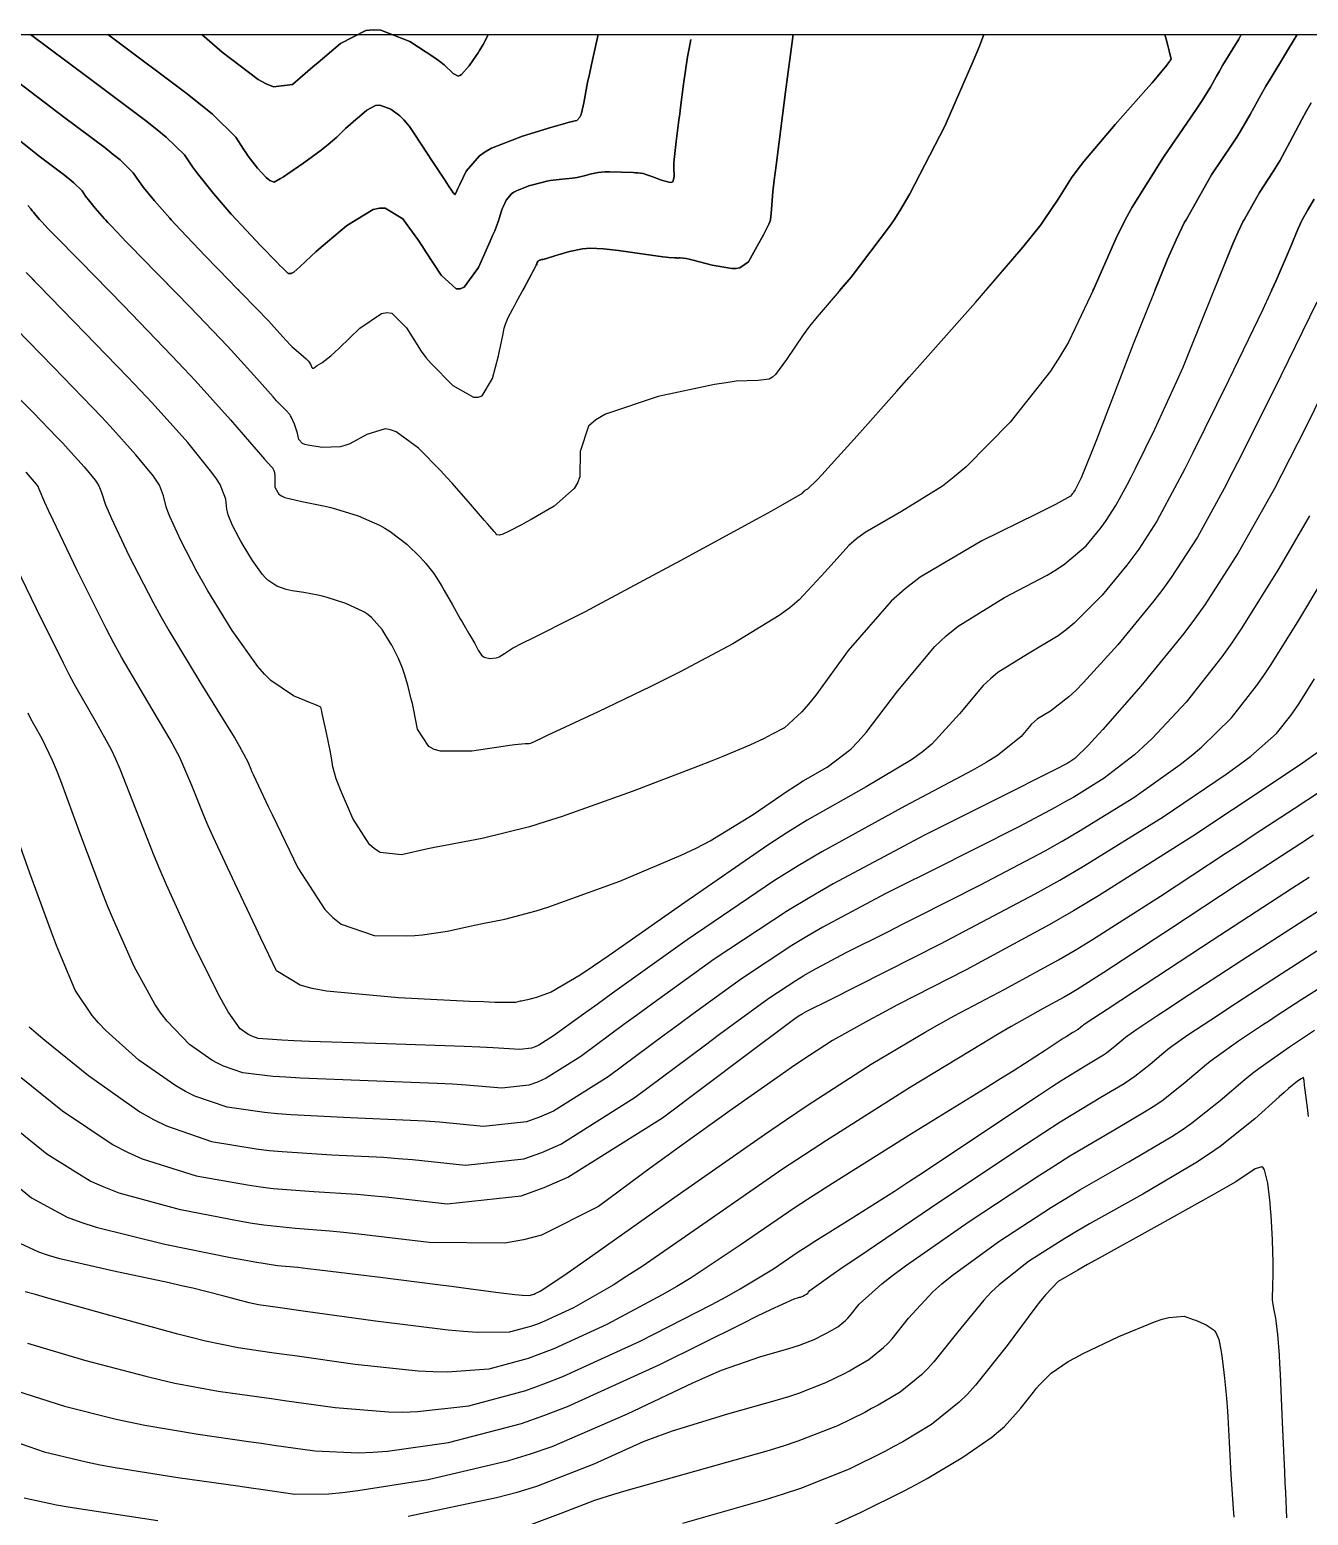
# Model space of a CAD drawing. Header units: metres. Extents: x 837117 to 838477, y 1189012 to 1191015.
# Drawn here: x 838162.3 to 838258, y 1190903 to 1191014.2 of the extents above; entities that cross this region are included whole.
import ezdxf

# ---------------------------------------------------------------- set-up
doc = ezdxf.new("R2010")
doc.units = ezdxf.units.M
doc.header["$LTSCALE"] = 0.3
doc.layers.add('COORD', color=7, linetype='Continuous', lineweight=20)
for name, color, linetype in [('COTAS 10', 1, 'Continuous'), ('COTAS INT', 252, 'Continuous'), ('MARCO IMP', 130, 'Continuous')]:
    doc.layers.add(name, color=color, linetype=linetype)

msp = doc.modelspace()

# ---------------------------------------------------------------- linework, layer by layer
at = {"layer": 'COORD'}
msp.add_lwpolyline([(837476.514, 1189013.872), (838476.514, 1189013.872), (838476.514, 1191013.872), (837476.514, 1191013.872)], close=True, dxfattribs=at)
at = {"layer": 'COTAS 10', "elevation": 1680}
msp.add_lwpolyline([(838175.178, 1191013.872), (838176.687, 1191012.561), (838179.399, 1191010.498), (838180.002, 1191010.179), (838180.542, 1191009.969), (838181.958, 1191010.123), (838183.115, 1191011.123), (838183.492, 1191011.448), (838183.894, 1191011.793), (838185.547, 1191013.21), (838187.447, 1191014.177), (838188.003, 1191014.239), (838188.573, 1191014.211), (838190.742, 1191013.365), (838192.614, 1191012.126), (838192.997, 1191011.85), (838193.321, 1191011.603), (838194.001, 1191010.955), (838194.363, 1191010.764), (838194.486, 1191010.806), (838194.62, 1191010.889), (838195.187, 1191011.531), (838195.735, 1191012.328), (838195.856, 1191012.509), (838195.964, 1191012.673), (838196.245, 1191013.122), (838196.616, 1191013.857), (838196.623, 1191013.872), (838196.616, 1191013.857), (838196.245, 1191013.122), (838195.964, 1191012.673), (838195.856, 1191012.509), (838195.735, 1191012.328), (838195.187, 1191011.531), (838194.62, 1191010.889), (838194.486, 1191010.806), (838194.363, 1191010.764), (838194.001, 1191010.955), (838193.321, 1191011.603), (838192.997, 1191011.85), (838192.614, 1191012.126), (838190.742, 1191013.365), (838188.573, 1191014.211), (838188.003, 1191014.239), (838187.447, 1191014.177), (838185.547, 1191013.21), (838183.894, 1191011.793), (838183.492, 1191011.448), (838183.115, 1191011.123), (838181.958, 1191010.123), (838180.542, 1191009.969), (838180.002, 1191010.179), (838179.399, 1191010.498), (838176.687, 1191012.561)], close=True, dxfattribs=at)
at = {"layer": 'COTAS 10'}
for points, elevation in [([(838162.143, 1191001.061), (838162.376, 1191000.832), (838162.478, 1191000.681), (838162.516, 1191000.629), (838162.559, 1191000.573), (838162.751, 1191000.337), (838163.023, 1191000.027), (838163.048, 1191000), (838163.116, 1190999.925), (838163.218, 1190999.815), (838163.651, 1190999.362), (838164.812, 1190998.172), (838165.373, 1190997.599), (838166.038, 1190996.919), (838169.302, 1190993.585), (838172.928, 1190989.821), (838173.821, 1190988.871), (838174.666, 1190987.961), (838177.316, 1190985.007), (838179.208, 1190982.83), (838179.575, 1190982.41), (838179.875, 1190982.069), (838180.391, 1190981.497), (838180.46, 1190981.422), (838180.478, 1190981.394), (838180.496, 1190981.364), (838180.555, 1190981.229), (838180.603, 1190981.082), (838180.613, 1190981.043), (838180.621, 1190981.005), (838180.642, 1190980.877), (838180.649, 1190980.663), (838180.649, 1190980.465), (838180.642, 1190979.965), (838180.945, 1190979.44), (838181.14, 1190979.32), (838181.382, 1190979.209), (838182.66, 1190978.899), (838184.275, 1190978.586), (838184.73, 1190978.474), (838185.19, 1190978.351), (838186.878, 1190977.816), (838188.478, 1190977.123), (838188.881, 1190976.901), (838189.267, 1190976.665), (838190.518, 1190975.705), (838191.52, 1190974.733), (838191.75, 1190974.49), (838191.958, 1190974.259), (838192.537, 1190973.517), (838193.021, 1190972.75), (838193.169, 1190972.503), (838193.324, 1190972.24), (838193.936, 1190971.164), (838194.523, 1190970.12), (838194.662, 1190969.878), (838194.791, 1190969.657), (838195.172, 1190969.024), (838195.467, 1190968.528), (838195.543, 1190968.392), (838195.615, 1190968.256), (838195.855, 1190967.771), (838196.126, 1190967.381), (838196.218, 1190967.306), (838196.318, 1190967.244), (838196.743, 1190967.138), (838197.201, 1190967.187), (838197.321, 1190967.224), (838197.44, 1190967.27), (838197.844, 1190967.519), (838198.447, 1190967.906), (838198.691, 1190968.04), (838198.967, 1190968.185), (838200.242, 1190968.805), (838202.809, 1190970.102), (838203.901, 1190970.674), (838205.158, 1190971.339), (838211.072, 1190974.511), (838216.716, 1190977.577), (838217.802, 1190978.175), (838218.682, 1190978.665), (838220.137, 1190979.528), (838220.267, 1190979.674), (838220.311, 1190979.711), (838220.359, 1190979.746), (838220.559, 1190979.863), (838221.258, 1190980.533), (838221.62, 1190980.918), (838222.055, 1190981.389), (838224.232, 1190983.81), (838227.205, 1190987.158), (838228.141, 1190988.214), (838229.127, 1190989.327), (838233.095, 1190993.81), (838236.654, 1190997.947), (838237.381, 1190998.842), (838237.996, 1190999.627), (838238.245, 1191000), (838239.286, 1191001.557), (838240.283, 1191003.154), (838240.714, 1191003.731), (838241.212, 1191004.365), (838243.57, 1191007.138), (838245.863, 1191009.736), (838246.32, 1191010.26), (838246.7, 1191010.698), (838247.429, 1191011.578), (838247.611, 1191011.841), (838247.646, 1191011.891), (838247.674, 1191011.932), (838247.72, 1191011.999), (838247.724, 1191012.008), (838247.726, 1191012.011), (838247.729, 1191012.015), (838247.741, 1191012.035), (838247.593, 1191012.662), (838247.495, 1191013.049), (838247.372, 1191013.529), (838247.283, 1191013.872), (838247.372, 1191013.529), (838247.495, 1191013.049), (838247.593, 1191012.662), (838247.741, 1191012.035), (838247.729, 1191012.015), (838247.726, 1191012.011), (838247.724, 1191012.008), (838247.72, 1191011.999), (838247.674, 1191011.932), (838247.646, 1191011.891), (838247.611, 1191011.841), (838247.429, 1191011.578), (838246.7, 1191010.698), (838246.32, 1191010.26), (838245.863, 1191009.736), (838243.57, 1191007.138), (838241.212, 1191004.365), (838240.714, 1191003.731), (838240.283, 1191003.154), (838239.286, 1191001.557), (838238.245, 1191000), (838237.996, 1190999.627), (838237.381, 1190998.842), (838236.654, 1190997.947), (838233.856, 1190994.695)], 1690), ([(838168.215, 1190994.695), (838166.038, 1190996.919), (838165.373, 1190997.599), (838164.812, 1190998.172), (838163.651, 1190999.362), (838163.218, 1190999.815), (838163.116, 1190999.925), (838163.048, 1191000), (838163.023, 1191000.027), (838162.751, 1191000.337), (838162.559, 1191000.573), (838162.516, 1191000.629), (838162.478, 1191000.681), (838162.376, 1191000.832), (838162.143, 1191001.061)], 1690), ([(838258.654, 1190993.833), (838255.959, 1190988.308), (838253.077, 1190982.499), (838252.378, 1190981.137), (838251.723, 1190979.882), (838249.719, 1190976.24), (838247.758, 1190973.208), (838247.13, 1190972.339), (838246.466, 1190971.455), (838243.76, 1190968.156), (838241.194, 1190965.338), (838240.617, 1190964.758), (838240.098, 1190964.265), (838238.706, 1190963.21), (838237.754, 1190962.62), (838237.511, 1190962.42), (838237.278, 1190962.204), (838236.515, 1190961.294), (838234.752, 1190959.877), (838233.889, 1190959.342), (838232.864, 1190958.746), (838227.808, 1190956.076), (838221.589, 1190952.673), (838219.829, 1190951.614), (838218.054, 1190950.504), (838211.509, 1190946.076), (838205.929, 1190942.076), (838204.763, 1190941.236), (838203.761, 1190940.512), (838201.509, 1190938.868), (838200.404, 1190938.174), (838200.125, 1190938.05), (838199.859, 1190937.955), (838198.993, 1190937.861), (838196.98, 1190937.983), (838195.99, 1190938.026), (838194.812, 1190938.072), (838188.993, 1190938.27), (838183.237, 1190938.468), (838182.098, 1190938.514), (838181.157, 1190938.556), (838179.4, 1190938.677), (838178.907, 1190938.847), (838178.762, 1190938.919), (838178.614, 1190939.003), (838178.048, 1190939.4), (838177.147, 1190940.676), (838176.787, 1190941.314), (838176.379, 1190942.076), (838174.506, 1190945.858), (838172.522, 1190950.182), (838172.043, 1190951.287), (838171.596, 1190952.351), (838170.237, 1190955.858), (838169.064, 1190958.851), (838168.734, 1190959.591), (838168.402, 1190960.293), (838167.184, 1190962.507), (838165.762, 1190964.981), (838165.302, 1190965.846), (838164.813, 1190966.79), (838162.805, 1190970.852), (838160.901, 1190974.782)], 1700), ([(838259.034, 1190960.336), (838257.413, 1190959.178), (838256.472, 1190958.542), (838255.318, 1190957.768), (838249.371, 1190953.83), (838242.305, 1190949.357), (838240.444, 1190948.245), (838238.626, 1190947.188), (838232.406, 1190943.83), (838227.255, 1190941.191), (838226.11, 1190940.588), (838225.086, 1190940.04), (838222.406, 1190938.521), (838220.105, 1190937.031), (838219.321, 1190936.501), (838218.473, 1190935.92), (838214.877, 1190933.398), (838210.903, 1190930.542), (838209.816, 1190929.75), (838208.735, 1190928.958), (838204.877, 1190926.094), (838200.608, 1190923.938), (838199.267, 1190923.592), (838197.857, 1190923.355), (838192.19, 1190923.407), (838186.936, 1190924.031), (838185.786, 1190924.155), (838184.768, 1190924.257), (838182.19, 1190924.45), (838179.826, 1190924.696), (838178.942, 1190924.831), (838177.958, 1190924.996), (838173.576, 1190925.836), (838168.982, 1190927.102), (838167.864, 1190927.536), (838166.813, 1190928.006), (838163.576, 1190930.005), (838161.039, 1190932.065)], 1710), ([(838161.306, 1190912.29), (838164.887, 1190911.154), (838168.749, 1190910.172), (838169.83, 1190909.936), (838170.917, 1190909.715), (838174.887, 1190909.042), (838178.666, 1190908.503), (838179.633, 1190908.365), (838180.565, 1190908.233), (838183.643, 1190907.798), (838186.913, 1190907.648), (838187.965, 1190907.695), (838189.081, 1190907.781), (838193.643, 1190908.41), (838199.108, 1190909.847), (838200.793, 1190910.443), (838202.552, 1190911.123), (838209.527, 1190914.294), (838215.6, 1190917.312), (838216.791, 1190917.896), (838217.769, 1190918.371), (838219.527, 1190919.181), (838219.85, 1190919.272), (838219.923, 1190919.295), (838219.989, 1190919.316), (838220.165, 1190919.385), (838220.286, 1190919.445), (838220.317, 1190919.461), (838220.347, 1190919.478), (838220.445, 1190919.536), (838220.539, 1190919.612), (838220.566, 1190919.639), (838220.595, 1190919.67), (838220.701, 1190919.804), (838222.259, 1190920.918), (838223.202, 1190921.567), (838224.367, 1190922.362), (838230.421, 1190926.462), (838236.834, 1190930.741), (838238.225, 1190931.649), (838239.449, 1190932.437), (838242.479, 1190934.284), (838244.228, 1190935.312), (838244.645, 1190935.584), (838245.032, 1190935.851), (838246.184, 1190936.767), (838247.2, 1190937.636), (838247.5, 1190937.873), (838247.81, 1190938.109), (838248.996, 1190938.945), (838250.717, 1190940.083), (838251.363, 1190940.508), (838252.082, 1190940.981), (838255.291, 1190943.087), (838258.671, 1190945.242)], 1720), ([(838221.362, 1190901.765), (838224.501, 1190903.188), (838227.818, 1190904.835), (838228.663, 1190905.284), (838229.476, 1190905.73), (838232.148, 1190907.315), (838234.316, 1190908.831), (838234.812, 1190909.233), (838235.262, 1190909.628), (838236.508, 1190910.991), (838237.433, 1190912.193), (838237.681, 1190912.486), (838237.924, 1190912.761), (838238.773, 1190913.612), (838240.052, 1190914.483), (838240.567, 1190914.771), (838241.152, 1190915.08), (838243.844, 1190916.367), (838246.507, 1190917.464), (838247.074, 1190917.653), (838247.566, 1190917.793), (838248.728, 1190917.886), (838249.393, 1190917.645), (838249.572, 1190917.575), (838249.749, 1190917.503), (838250.37, 1190917.233), (838250.885, 1190916.896), (838250.996, 1190916.782), (838251.093, 1190916.66), (838251.326, 1190916.145), (838251.476, 1190915.35), (838251.521, 1190915.052), (838251.566, 1190914.719), (838251.741, 1190913.232), (838251.893, 1190911.752), (838251.924, 1190911.422), (838251.95, 1190911.128), (838252.004, 1190910.357), (838252.052, 1190909.364), (838252.075, 1190908.93), (838252.101, 1190908.426), (838252.23, 1190906.032), (838252.392, 1190903.457), (838252.439, 1190902.839)], 1730)]:
    msp.add_lwpolyline(points, dxfattribs=dict(at, elevation=elevation))
at = {"layer": 'COTAS INT'}
for points, elevation in [([(838246.526, 1190994.695), (838247.487, 1190997.064), (838248.138, 1190998.51), (838248.761, 1190999.816), (838248.865, 1191000), (838250.773, 1191003.367), (838252.326, 1191005.664), (838252.66, 1191006.18), (838252.952, 1191006.644), (838253.658, 1191007.885), (838254.483, 1191009.388), (838254.851, 1191010.017), (838255.278, 1191010.738), (838257.178, 1191013.872), (838255.278, 1191010.738), (838254.851, 1191010.017), (838254.483, 1191009.388), (838253.658, 1191007.885), (838252.952, 1191006.644), (838252.66, 1191006.18), (838252.326, 1191005.664), (838250.773, 1191003.367), (838248.865, 1191000), (838248.761, 1190999.816), (838248.138, 1190998.51), (838247.487, 1190997.064), (838244.895, 1190990.674), (838242.611, 1190984.697), (838242.153, 1190983.511), (838241.77, 1190982.528), (838241.02, 1190980.674), (838240.794, 1190980.216), (838240.742, 1190980.114), (838240.695, 1190980.022), (838240.565, 1190979.782), (838240.451, 1190979.606), (838240.414, 1190979.555), (838240.376, 1190979.504), (838240.218, 1190979.312), (838239.094, 1190978.679), (838238.446, 1190978.35), (838237.651, 1190977.954), (838233.565, 1190975.966), (838228.965, 1190973.229), (838227.847, 1190972.36), (838226.797, 1190971.443), (838223.565, 1190967.732), (838221.136, 1190964.397), (838220.592, 1190963.717), (838220.103, 1190963.143), (838218.802, 1190961.947), (838217.833, 1190961.44), (838217.554, 1190961.3), (838217.271, 1190961.159), (838216.208, 1190960.65), (838214.193, 1190959.809), (838213.309, 1190959.459), (838212.284, 1190959.058), (838207.406, 1190957.186), (838202.153, 1190955.305), (838200.891, 1190954.899), (838199.714, 1190954.542), (838196.159, 1190953.665), (838193.403, 1190953.142), (838192.729, 1190953.008), (838192.094, 1190952.878), (838190.122, 1190952.449), (838188.517, 1190952.624), (838188.112, 1190952.875), (838187.725, 1190953.214), (838186.473, 1190955.17), (838185.551, 1190957.3), (838185.371, 1190957.748), (838185.225, 1190958.136), (838184.972, 1190959.024), (838184.878, 1190959.712), (838184.832, 1190959.973), (838184.777, 1190960.264), (838184.507, 1190961.573), (838184.243, 1190962.786), (838184.192, 1190963.018), (838184.151, 1190963.205), (838184.084, 1190963.505), (838183.767, 1190963.636), (838183.568, 1190963.717), (838183.322, 1190963.818), (838182.032, 1190964.341), (838180.352, 1190965.487), (838179.859, 1190965.98), (838179.355, 1190966.549), (838177.433, 1190969.236), (838175.629, 1190972.207), (838175.197, 1190972.954), (838174.796, 1190973.669), (838173.593, 1190975.981), (838172.784, 1190977.772), (838172.63, 1190978.159), (838172.506, 1190978.498), (838172.314, 1190979.331), (838172, 1190980.121), (838171.799, 1190980.433), (838171.55, 1190980.787), (838170.239, 1190982.403), (838168.301, 1190984.555), (838167.657, 1190985.246), (838166.965, 1190985.979), (838164.078, 1190988.97), (838161.246, 1190991.856)], 1694), ([(838161.459, 1191010.283), (838164.825, 1191007.717), (838167.924, 1191005.393), (838168.541, 1191004.904), (838169.055, 1191004.482), (838170.042, 1191003.518), (838170.471, 1191002.876), (838170.633, 1191002.658), (838170.814, 1191002.422), (838171.623, 1191001.423), (838172.773, 1191000.113), (838172.877, 1191000), (838173.169, 1190999.682), (838173.598, 1190999.22), (838175.428, 1190997.304), (838177.264, 1190995.413), (838177.698, 1190994.967), (838178.099, 1190994.555), (838179.278, 1190993.347), (838180.167, 1190992.424), (838180.386, 1190992.191), (838180.594, 1190991.968), (838181.243, 1190991.243), (838181.799, 1190990.64), (838181.946, 1190990.493), (838182.091, 1190990.354), (838182.591, 1190989.928), (838182.997, 1190989.582), (838183.083, 1190989.494), (838183.157, 1190989.409), (838183.326, 1190989.133), (838183.415, 1190988.942), (838183.439, 1190988.912), (838183.462, 1190988.891), (838183.543, 1190988.897), (838183.685, 1190988.998), (838183.747, 1190989.037), (838183.819, 1190989.081), (838184.162, 1190989.282), (838184.845, 1190989.824), (838185.132, 1190990.083), (838185.46, 1190990.389), (838186.998, 1190991.89), (838188.637, 1190992.995), (838189.029, 1190993.052), (838189.395, 1190993.001), (838190.494, 1190991.919), (838191.589, 1190990.17), (838191.953, 1190989.699), (838192.343, 1190989.233), (838193.969, 1190987.6), (838195.517, 1190986.707), (838195.858, 1190986.708), (838196.161, 1190986.816), (838196.939, 1190988.106), (838197.379, 1190989.816), (838197.47, 1190990.189), (838197.546, 1190990.518), (838197.707, 1190991.347), (838197.814, 1190991.883), (838197.856, 1190992.028), (838197.903, 1190992.172), (838198.118, 1190992.681), (838198.451, 1190993.328), (838198.573, 1190993.558), (838198.708, 1190993.811), (838199.302, 1190994.912), (838199.855, 1190995.929), (838199.963, 1190996.13), (838200.052, 1190996.295), (838200.214, 1190996.601), (838200.247, 1190996.68), (838200.263, 1190996.724), (838200.289, 1190996.807), (838200.321, 1190996.88), (838200.333, 1190996.897), (838200.347, 1190996.911), (838200.405, 1190996.952), (838200.469, 1190996.978), (838200.486, 1190996.984), (838200.502, 1190996.99), (838200.556, 1190997.007), (838200.611, 1190997.019), (838200.627, 1190997.022), (838200.643, 1190997.026), (838200.707, 1190997.035), (838200.811, 1190997.059), (838200.853, 1190997.071), (838200.901, 1190997.086), (838201.123, 1190997.156), (838201.524, 1190997.279), (838201.684, 1190997.326), (838201.866, 1190997.38), (838202.702, 1190997.62), (838203.688, 1190997.822), (838203.965, 1190997.851), (838204.243, 1190997.868), (838205.261, 1190997.833), (838206.378, 1190997.701), (838206.718, 1190997.657), (838207.072, 1190997.61), (838208.462, 1190997.413), (838209.682, 1190997.239), (838209.929, 1190997.206), (838210.136, 1190997.18), (838210.554, 1190997.142), (838210.689, 1190997.146), (838210.718, 1190997.145), (838210.743, 1190997.145), (838210.801, 1190997.14), (838210.851, 1190997.139), (838210.871, 1190997.141), (838210.894, 1190997.145), (838210.998, 1190997.165), (838211.437, 1190997.095), (838211.671, 1190997.041), (838211.954, 1190996.972), (838213.382, 1190996.597), (838214.86, 1190996.349), (838215.174, 1190996.36), (838215.448, 1190996.406), (838216.093, 1190996.856), (838216.497, 1190997.577), (838216.618, 1190997.792), (838216.743, 1190998.014), (838217.229, 1190998.872), (838217.63, 1190999.667), (838217.701, 1190999.849), (838217.751, 1191000), (838217.756, 1191000.014), (838217.81, 1191000.474), (838217.937, 1191002.084), (838218.037, 1191002.975), (838218.166, 1191004.058), (838218.868, 1191009.579), (838219.443, 1191013.872), (838218.868, 1191009.579), (838218.166, 1191004.058), (838218.037, 1191002.975), (838217.937, 1191002.084), (838217.81, 1191000.474), (838217.756, 1191000.014), (838217.751, 1191000), (838217.701, 1190999.849), (838217.63, 1190999.667), (838217.229, 1190998.872), (838216.743, 1190998.014), (838216.618, 1190997.792), (838216.497, 1190997.577), (838216.093, 1190996.856), (838215.448, 1190996.406), (838215.174, 1190996.36), (838214.86, 1190996.349), (838213.382, 1190996.597), (838211.954, 1190996.972), (838211.671, 1190997.041), (838211.437, 1190997.095), (838210.998, 1190997.165), (838210.894, 1190997.145), (838210.871, 1190997.141), (838210.851, 1190997.139), (838210.801, 1190997.14), (838210.743, 1190997.145), (838210.718, 1190997.145), (838210.689, 1190997.146), (838210.554, 1190997.142), (838210.136, 1190997.18), (838209.929, 1190997.206), (838209.682, 1190997.239), (838208.462, 1190997.413), (838207.072, 1190997.61), (838206.718, 1190997.657), (838206.378, 1190997.701), (838205.261, 1190997.833), (838204.243, 1190997.868), (838203.965, 1190997.851), (838203.688, 1190997.822), (838202.702, 1190997.62), (838201.866, 1190997.38), (838201.684, 1190997.326), (838201.524, 1190997.279), (838201.123, 1190997.156), (838200.901, 1190997.086), (838200.853, 1190997.071), (838200.811, 1190997.059), (838200.707, 1190997.035), (838200.643, 1190997.026), (838200.627, 1190997.022), (838200.611, 1190997.019), (838200.556, 1190997.007), (838200.502, 1190996.99), (838200.486, 1190996.984), (838200.469, 1190996.978), (838200.405, 1190996.952), (838200.347, 1190996.911), (838200.333, 1190996.897), (838200.321, 1190996.88), (838200.289, 1190996.807), (838200.263, 1190996.724), (838200.247, 1190996.68), (838200.214, 1190996.601), (838200.052, 1190996.295), (838199.963, 1190996.13), (838199.855, 1190995.929), (838199.302, 1190994.912), (838199.185, 1190994.695)], 1686), ([(838241.897, 1190994.695), (838241.964, 1190994.837), (838243.698, 1190998.807), (838244.247, 1190999.88), (838244.313, 1191000), (838244.827, 1191000.941), (838247.169, 1191004.682), (838249.253, 1191007.719), (838249.67, 1191008.338), (838250.017, 1191008.86), (838250.689, 1191009.942), (838251.147, 1191010.768), (838251.359, 1191011.128), (838251.607, 1191011.546), (838252.811, 1191013.528), (838252.985, 1191013.872), (838252.811, 1191013.528), (838251.607, 1191011.546), (838251.359, 1191011.128), (838251.147, 1191010.768), (838250.689, 1191009.942), (838250.017, 1191008.86), (838249.67, 1191008.338), (838249.253, 1191007.719), (838247.169, 1191004.682), (838244.827, 1191000.941), (838244.313, 1191000), (838244.247, 1190999.88), (838243.698, 1190998.807), (838241.964, 1190994.837), (838240.068, 1190990.843), (838239.416, 1190989.755), (838238.709, 1190988.675), (838235.699, 1190984.837), (838232.4, 1190981.507), (838231.512, 1190980.746), (838230.633, 1190980.056), (838227.55, 1190978.149), (838224.843, 1190976.574), (838224.201, 1190976.094), (838223.607, 1190975.594), (838221.851, 1190973.63), (838219.909, 1190971.531), (838219.197, 1190970.946), (838218.41, 1190970.36), (838214.937, 1190968.229), (838210.978, 1190966.149), (838209.884, 1190965.594), (838208.791, 1190965.049), (838204.852, 1190963.156), (838201.68, 1190961.676), (838201.072, 1190961.391), (838200.58, 1190961.16), (838199.778, 1190960.775), (838199.693, 1190960.751), (838199.653, 1190960.747), (838199.607, 1190960.745), (838199.382, 1190960.745), (838198.607, 1190960.667), (838198.215, 1190960.615), (838197.744, 1190960.549), (838195.401, 1190960.203), (838193.045, 1190960.19), (838192.566, 1190960.336), (838192.163, 1190960.545), (838191.334, 1190961.84), (838191.017, 1190963.39), (838190.936, 1190963.761), (838190.859, 1190964.106), (838190.605, 1190965.141), (838190.355, 1190965.977), (838190.279, 1190966.196), (838190.201, 1190966.411), (838189.897, 1190967.143), (838189.517, 1190967.9), (838189.39, 1190968.13), (838189.254, 1190968.369), (838188.688, 1190969.309), (838187.887, 1190970.215), (838187.604, 1190970.433), (838187.294, 1190970.637), (838185.952, 1190971.258), (838184.548, 1190971.706), (838184.199, 1190971.801), (838183.867, 1190971.883), (838182.814, 1190972.078), (838181.93, 1190972.22), (838181.706, 1190972.269), (838181.491, 1190972.323), (838180.788, 1190972.556), (838180.116, 1190973.01), (838179.921, 1190973.203), (838179.722, 1190973.426), (838178.968, 1190974.476), (838178.264, 1190975.635), (838178.095, 1190975.927), (838177.939, 1190976.206), (838177.469, 1190977.108), (838177.155, 1190977.909), (838177.095, 1190978.124), (838177.048, 1190978.336), (838176.978, 1190979.077), (838176.545, 1190980.166), (838176.269, 1190980.598), (838175.924, 1190981.085), (838174.117, 1190983.313), (838171.446, 1190986.28), (838170.557, 1190987.233), (838169.604, 1190988.243), (838165.622, 1190992.368), (838162.009, 1190996.056)], 1692), ([(838222.922, 1190994.695), (838223.791, 1190995.714), (838226.672, 1190999.488), (838227.001, 1191000), (838227.438, 1191000.68), (838228.191, 1191001.936), (838230.796, 1191007.005), (838232.938, 1191011.876), (838233.399, 1191013.008), (838233.735, 1191013.872), (838233.399, 1191013.008), (838232.938, 1191011.876), (838230.796, 1191007.005), (838228.191, 1191001.936), (838227.438, 1191000.68), (838227.001, 1191000), (838226.672, 1190999.488), (838223.791, 1190995.714), (838221.242, 1190992.726), (838220.685, 1190992.029), (838220.192, 1190991.389), (838218.949, 1190989.546), (838218.123, 1190988.405), (838217.893, 1190988.207), (838217.663, 1190988.059), (838216.829, 1190987.953), (838215.173, 1190987.91), (838214.424, 1190987.802), (838213.55, 1190987.654), (838209.348, 1190986.773), (838205.396, 1190985.441), (838204.68, 1190985.008), (838204.128, 1190984.547), (838203.502, 1190982.652), (838203.473, 1190980.758), (838203.298, 1190980.299), (838203.05, 1190979.867), (838201.551, 1190978.543), (838199.837, 1190977.563), (838199.453, 1190977.348), (838199.109, 1190977.158), (838198.195, 1190976.678), (838197.653, 1190976.442), (838197.543, 1190976.407), (838197.45, 1190976.385), (838197.262, 1190976.411), (838197.185, 1190976.517), (838197.163, 1190976.544), (838197.14, 1190976.571), (838197.053, 1190976.659), (838196.729, 1190977.025), (838196.556, 1190977.226), (838196.348, 1190977.47), (838195.295, 1190978.714), (838193.915, 1190980.284), (838193.5, 1190980.733), (838193.07, 1190981.189), (838191.4, 1190982.891), (838189.733, 1190984.111), (838189.306, 1190984.264), (838188.893, 1190984.337), (838187.529, 1190983.929), (838186.247, 1190983.211), (838185.886, 1190983.087), (838185.523, 1190982.995), (838184.191, 1190982.936), (838183.102, 1190983.121), (838182.891, 1190983.183), (838182.72, 1190983.251), (838182.432, 1190983.537), (838182.365, 1190983.907), (838182.334, 1190984.028), (838182.297, 1190984.158), (838182.119, 1190984.692), (838181.892, 1190985.205), (838181.825, 1190985.322), (838181.756, 1190985.427), (838181.491, 1190985.712), (838180.983, 1190986.212), (838180.761, 1190986.451), (838180.503, 1190986.735), (838179.28, 1190988.125), (838177.63, 1190989.964), (838177.104, 1190990.531), (838176.548, 1190991.123), (838174.29, 1190993.466), (838172.068, 1190995.737), (838171.536, 1190996.283), (838171.038, 1190996.792), (838169.539, 1190998.333), (838168.408, 1190999.518), (838168.142, 1190999.803), (838167.962, 1191000), (838168.142, 1190999.803), (838168.408, 1190999.518), (838169.539, 1190998.333), (838171.038, 1190996.792), (838171.536, 1190996.283), (838172.068, 1190995.737), (838173.087, 1190994.695)], 1688), ([(838177.963, 1190994.695), (838177.698, 1190994.967), (838177.264, 1190995.413), (838175.428, 1190997.304), (838173.598, 1190999.22), (838173.169, 1190999.682), (838172.877, 1191000), (838172.773, 1191000.113), (838171.623, 1191001.423), (838170.814, 1191002.422), (838170.633, 1191002.658), (838170.471, 1191002.876), (838170.042, 1191003.518), (838169.055, 1191004.482), (838168.541, 1191004.904), (838167.924, 1191005.393), (838164.825, 1191007.717), (838161.459, 1191010.283)], 1686), ([(838160.484, 1190987.655), (838162.533, 1190985.572), (838164.327, 1190983.714), (838164.756, 1190983.259), (838165.157, 1190982.829), (838166.36, 1190981.493), (838167.175, 1190980.489), (838167.33, 1190980.269), (838167.454, 1190980.075), (838167.65, 1190979.584), (838167.964, 1190978.661), (838168.164, 1190978.194), (838168.413, 1190977.635), (838169.718, 1190974.853), (838171.531, 1190971.327), (838172.1, 1190970.299), (838172.698, 1190969.249), (838175.099, 1190965.269), (838177.215, 1190961.86), (838177.633, 1190961.171), (838177.978, 1190960.591), (838178.617, 1190959.413), (838178.839, 1190958.855), (838178.921, 1190958.665), (838179.012, 1190958.461), (838179.413, 1190957.595), (838180.147, 1190956.069), (838180.446, 1190955.447), (838180.788, 1190954.74), (838182.373, 1190951.466), (838184.377, 1190948.355), (838184.985, 1190947.75), (838185.614, 1190947.256), (838188.075, 1190946.397), (838190.504, 1190946.365), (838191.112, 1190946.393), (838191.693, 1190946.436), (838193.561, 1190946.725), (838195.247, 1190947.1), (838195.713, 1190947.198), (838196.179, 1190947.294), (838197.858, 1190947.619), (838200.198, 1190948.243), (838201.08, 1190948.528), (838202.064, 1190948.861), (838206.462, 1190950.468), (838211.074, 1190952.402), (838212.192, 1190952.942), (838213.242, 1190953.484), (838216.462, 1190955.455), (838218.997, 1190957.204), (838219.616, 1190957.606), (838220.199, 1190957.971), (838222.003, 1190958.993), (838223.767, 1190960.351), (838224.324, 1190960.929), (838224.911, 1190961.593), (838227.281, 1190964.722), (838230.068, 1190968.043), (838230.918, 1190968.83), (838231.803, 1190969.56), (838235.278, 1190971.714), (838238.467, 1190973.391), (838239.169, 1190973.819), (838239.794, 1190974.232), (838241.399, 1190975.593), (838242.406, 1190976.821), (838242.653, 1190977.15), (838242.886, 1190977.473), (838243.616, 1190978.601), (838244.453, 1190980.144), (838244.755, 1190980.729), (838245.086, 1190981.384), (838246.534, 1190984.317), (838248.188, 1190987.907), (838248.649, 1190988.975), (838249.112, 1190990.076), (838250.795, 1190994.317), (838252.375, 1190998.211), (838252.772, 1190999.092), (838253.151, 1190999.888), (838253.215, 1191000), (838254.378, 1191002.052), (838255.399, 1191003.608), (838255.65, 1191004.022), (838255.887, 1191004.427), (838256.627, 1191005.828), (838257.524, 1191007.526), (838257.86, 1191008.119), (838258.234, 1191008.764)], 1696), ([(838258.234, 1191008.764), (838257.86, 1191008.119), (838257.524, 1191007.526), (838256.627, 1191005.828), (838255.887, 1191004.427), (838255.65, 1191004.022), (838255.399, 1191003.608), (838254.378, 1191002.052), (838253.215, 1191000), (838253.151, 1190999.888), (838252.772, 1190999.092), (838252.375, 1190998.211), (838250.948, 1190994.695)], 1696), ([(838160.617, 1191006.659), (838162.983, 1191004.772), (838164.899, 1191003.334), (838165.281, 1191003.032), (838165.599, 1191002.771), (838166.209, 1191002.175), (838166.475, 1191001.778), (838166.575, 1191001.643), (838166.687, 1191001.497), (838167.187, 1191000.88), (838167.898, 1191000.07), (838167.962, 1191000), (838167.898, 1191000.07), (838167.187, 1191000.88), (838166.687, 1191001.497), (838166.575, 1191001.643), (838166.475, 1191001.778), (838166.209, 1191002.175), (838165.599, 1191002.771), (838165.281, 1191003.032), (838164.899, 1191003.334), (838162.983, 1191004.772), (838160.617, 1191006.659)], 1688), ([(838258.472, 1191001.553), (838257.982, 1191000.736), (838257.565, 1191000), (838257.542, 1190999.96), (838257.405, 1190999.674), (838257.263, 1190999.358), (838256.696, 1190997.96), (838255.613, 1190995.455), (838255.146, 1190994.44), (838254.606, 1190993.286), (838252.048, 1190987.96), (838249.378, 1190982.551), (838248.767, 1190981.345), (838248.211, 1190980.266), (838246.668, 1190977.42), (838245.322, 1190975.341), (838244.892, 1190974.744), (838244.436, 1190974.138), (838242.58, 1190971.875), (838240.494, 1190969.785), (838239.893, 1190969.288), (838239.282, 1190968.828), (838236.992, 1190967.462), (838234.778, 1190966.09), (838234.215, 1190965.625), (838233.673, 1190965.124), (838231.898, 1190963.008), (838229.832, 1190960.735), (838229.107, 1190960.136), (838228.315, 1190959.549), (838224.906, 1190957.535), (838220.487, 1190955.031), (838219.06, 1190954.135), (838217.544, 1190953.152), (838211.333, 1190948.868), (838205.67, 1190944.885), (838204.5, 1190944.09), (838203.502, 1190943.43), (838201.333, 1190942.16), (838200.426, 1190941.828), (838200.223, 1190941.76), (838200.041, 1190941.701), (838199.558, 1190941.572), (838199.212, 1190941.505), (838199.115, 1190941.485), (838199.019, 1190941.465), (838198.671, 1190941.388), (838197.113, 1190941.389), (838196.253, 1190941.418), (838195.208, 1190941.46), (838189.888, 1190941.715), (838184.518, 1190942.231), (838183.441, 1190942.438), (838182.541, 1190942.671), (838180.775, 1190943.745), (838179.924, 1190945.513), (838179.603, 1190946.185), (838179.244, 1190946.936), (838177.636, 1190950.308), (838176.017, 1190953.796), (838175.651, 1190954.621), (838175.321, 1190955.385), (838174.427, 1190957.636), (838173.521, 1190959.721), (838173.183, 1190960.381), (838172.808, 1190961.077), (838171.141, 1190963.888), (838169.166, 1190967.249), (838168.596, 1190968.291), (838168.016, 1190969.382), (838165.842, 1190973.726), (838164.042, 1190977.498), (838163.698, 1190978.229), (838163.422, 1190978.823), (838162.985, 1190979.838), (838162.909, 1190980.029), (838162.86, 1190980.105), (838162.8, 1190980.191), (838162.482, 1190980.582), (838162.012, 1190981.104)], 1698), ([(838255.263, 1190994.695), (838255.613, 1190995.455), (838256.696, 1190997.96), (838257.263, 1190999.358), (838257.405, 1190999.674), (838257.542, 1190999.96), (838257.565, 1191000), (838257.982, 1191000.736), (838258.472, 1191001.553)], 1698), ([(838162.009, 1190996.056), (838163.342, 1190994.695)], 1692), ([(838259.686, 1190988.23), (838257.83, 1190984.462), (838256.02, 1190980.894), (838255.48, 1190979.88), (838254.923, 1190978.855), (838252.771, 1190975.059), (838250.277, 1190971.171), (838249.504, 1190970.089), (838248.696, 1190969.003), (838245.482, 1190965.059), (838242.628, 1190961.818), (838242.047, 1190961.176), (838241.556, 1190960.644), (838240.541, 1190959.644), (838240.09, 1190959.364), (838239.956, 1190959.286), (838239.817, 1190959.208), (838239.282, 1190958.925), (838237.406, 1190957.982), (838236.422, 1190957.488), (838229.282, 1190953.899), (838222.446, 1190950.253), (838220.707, 1190949.246), (838219.035, 1190948.24), (838213.547, 1190944.617), (838208.939, 1190941.301), (838207.821, 1190940.489), (838206.771, 1190939.722), (838203.547, 1190937.337), (838200.95, 1190935.706), (838200.295, 1190935.414), (838199.668, 1190935.192), (838197.633, 1190934.97), (838194.971, 1190935.193), (838193.949, 1190935.252), (838192.803, 1190935.309), (838187.633, 1190935.506), (838182.555, 1190935.714), (838181.467, 1190935.778), (838180.517, 1190935.844), (838178.235, 1190936.109), (838176.785, 1190936.607), (838176.359, 1190936.821), (838175.922, 1190937.068), (838174.259, 1190938.235), (838172.568, 1190939.972), (838172.114, 1190940.579), (838171.667, 1190941.24), (838170.104, 1190944.08), (838168.555, 1190947.557), (838168.117, 1190948.62), (838167.676, 1190949.726), (838166.046, 1190954.08), (838164.607, 1190957.981), (838164.284, 1190958.801), (838163.995, 1190959.509), (838163.226, 1190961.126), (838162.587, 1190962.236), (838162.381, 1190962.625), (838162.161, 1190963.049)], 1702), ([(838258.122, 1190977.828), (838255.822, 1190973.878), (838253.051, 1190969.428), (838252.295, 1190968.318), (838251.543, 1190967.26), (838248.87, 1190963.878), (838246.324, 1190961.158), (838245.653, 1190960.517), (838244.997, 1190959.925), (838242.748, 1190958.19), (838240.458, 1190956.768), (838239.774, 1190956.373), (838239.07, 1190955.977), (838236.349, 1190954.539), (838233.076, 1190952.89), (838232.023, 1190952.361), (838230.908, 1190951.799), (838226.349, 1190949.507), (838221.673, 1190947.013), (838220.484, 1190946.325), (838219.34, 1190945.637), (838215.586, 1190943.158), (838211.95, 1190940.526), (838210.879, 1190939.741), (838209.781, 1190938.932), (838205.586, 1190935.807), (838201.496, 1190933.238), (838200.465, 1190932.779), (838199.477, 1190932.429), (838196.272, 1190932.079), (838192.962, 1190932.402), (838191.908, 1190932.478), (838190.794, 1190932.546), (838186.272, 1190932.742), (838181.873, 1190932.959), (838180.836, 1190933.041), (838179.877, 1190933.132), (838177.07, 1190933.541), (838174.662, 1190934.368), (838173.955, 1190934.723), (838173.231, 1190935.133), (838170.469, 1190937.07), (838167.989, 1190939.269), (838167.442, 1190939.843), (838166.955, 1190940.403), (838165.701, 1190942.302), (838164.657, 1190944.741), (838164.303, 1190945.641), (838163.92, 1190946.638), (838162.302, 1190951.052), (838160.805, 1190955.288)], 1704), ([(838162.243, 1190939.566), (838162.769, 1190939.108), (838163.41, 1190938.565), (838166.68, 1190935.906), (838170.54, 1190933.198), (838171.552, 1190932.625), (838172.54, 1190932.129), (838175.906, 1190930.972), (838179.237, 1190930.42), (838180.204, 1190930.304), (838181.19, 1190930.205), (838184.912, 1190929.978), (838188.785, 1190929.783), (838189.867, 1190929.703), (838190.954, 1190929.612), (838194.912, 1190929.189), (838199.286, 1190929.666), (838200.634, 1190930.143), (838202.042, 1190930.77), (838207.625, 1190934.277), (838212.791, 1190938.142), (838213.937, 1190938.994), (838214.96, 1190939.752), (838217.625, 1190941.699), (838219.645, 1190943.033), (838220.26, 1190943.403), (838220.9, 1190943.774), (838223.416, 1190945.116), (838226.578, 1190946.706), (838227.625, 1190947.234), (838228.746, 1190947.799), (838233.416, 1190950.153), (838238.323, 1190952.745), (838239.593, 1190953.459), (838240.825, 1190954.173), (838244.956, 1190956.737), (838248.437, 1190959.206), (838249.259, 1190959.859), (838250.02, 1190960.498), (838252.258, 1190962.698), (838254.15, 1190965.104), (838254.692, 1190965.875), (838255.243, 1190966.69), (838257.302, 1190970.01), (838259.207, 1190973.182)], 1706), ([(838161.637, 1190935.756), (838164.741, 1190933.264), (838168.533, 1190930.717), (838169.611, 1190930.158), (838170.702, 1190929.663), (838174.741, 1190928.404), (838178.598, 1190927.708), (838179.573, 1190927.568), (838180.508, 1190927.45), (838183.551, 1190927.214), (838186.776, 1190927.02), (838187.827, 1190926.929), (838188.945, 1190926.822), (838193.551, 1190926.298), (838199.094, 1190926.903), (838200.804, 1190927.508), (838202.588, 1190928.302), (838209.664, 1190932.747), (838215.802, 1190937.352), (838216.995, 1190938.247), (838217.97, 1190938.977), (838219.664, 1190940.241), (838219.95, 1190940.43), (838220.037, 1190940.482), (838220.128, 1190940.535), (838220.484, 1190940.725), (838222.248, 1190941.614), (838230.484, 1190945.767), (838237.576, 1190949.513), (838239.412, 1190950.546), (838241.193, 1190951.577), (838247.163, 1190955.283), (838251.877, 1190958.487), (838252.866, 1190959.2), (838253.717, 1190959.838), (838255.646, 1190961.517), (838256.71, 1190962.871), (838257.015, 1190963.304), (838257.325, 1190963.762), (838258.483, 1190965.629)], 1708), ([(838160.441, 1190928.375), (838162.411, 1190926.746), (838165.093, 1190925.296), (838166.117, 1190924.915), (838167.262, 1190924.542), (838172.411, 1190923.267), (838177.318, 1190922.284), (838178.31, 1190922.094), (838179.144, 1190921.941), (838180.83, 1190921.686), (838182.373, 1190921.542), (838183.116, 1190921.459), (838183.996, 1190921.357), (838188.315, 1190920.83), (838192.844, 1190920.26), (838193.857, 1190920.13), (838194.765, 1190920.013), (838197.175, 1190919.69), (838198.611, 1190919.503), (838198.906, 1190919.471), (838199.157, 1190919.448), (838199.69, 1190919.435), (838199.964, 1190919.509), (838200.05, 1190919.54), (838200.141, 1190919.576), (838200.511, 1190919.745), (838202.287, 1190920.94), (838203.266, 1190921.624), (838204.456, 1190922.459), (838210.511, 1190926.749), (838217.298, 1190931.499), (838218.95, 1190932.624), (838220.503, 1190933.667), (838225.288, 1190936.749), (838229.341, 1190939.161), (838230.432, 1190939.781), (838231.51, 1190940.381), (838235.288, 1190942.376), (838239.323, 1190944.576), (838240.561, 1190945.304), (838241.853, 1190946.084), (838246.957, 1190949.334), (838251.806, 1190952.525), (838252.936, 1190953.268), (838253.974, 1190953.951), (838256.957, 1190955.909), (838258.936, 1190957.197)], 1712), ([(838258.421, 1190953.9), (838257.449, 1190953.277), (838252.702, 1190950.187), (838247.691, 1190946.902), (838246.553, 1190946.155), (838245.523, 1190945.479), (838242.702, 1190943.625), (838240.72, 1190942.363), (838240.218, 1190942.06), (838239.737, 1190941.777), (838238.17, 1190940.923), (838235.765, 1190939.572), (838234.755, 1190938.975), (838233.596, 1190938.282), (838228.17, 1190934.978), (838221.951, 1190931.052), (838220.293, 1190929.967), (838218.662, 1190928.883), (838213.001, 1190924.978), (838208.133, 1190921.613), (838207.002, 1190920.87), (838205.965, 1190920.208), (838203.001, 1190918.5), (838200.832, 1190917.506), (838200.295, 1190917.295), (838199.786, 1190917.111), (838198.178, 1190916.679), (838195.777, 1190916.652), (838194.768, 1190916.725), (838193.609, 1190916.832), (838188.178, 1190917.506), (838182.937, 1190918.243), (838181.036, 1190918.51), (838179.412, 1190918.739), (838178.722, 1190918.883), (838178.45, 1190918.95), (838178.143, 1190919.028), (838176.741, 1190919.412), (838174.496, 1190919.973), (838173.658, 1190920.165), (838172.725, 1190920.371), (838168.575, 1190921.246), (838164.553, 1190922.184), (838163.702, 1190922.43), (838162.964, 1190922.67), (838161.246, 1190923.487)], 1714), ([(838258.093, 1190950.732), (838256.839, 1190949.932), (838250.817, 1190946.019), (838244.995, 1190942.203), (838242.951, 1190940.863), (838241.388, 1190939.837), (838241.205, 1190939.708), (838241.158, 1190939.672), (838241.111, 1190939.635), (838240.954, 1190939.501), (838240.777, 1190939.36), (838240.717, 1190939.319), (838240.653, 1190939.277), (838240.383, 1190939.118), (838239.884, 1190938.812), (838239.676, 1190938.677), (838239.437, 1190938.521), (838238.322, 1190937.776), (838235.989, 1190936.278), (838234.983, 1190935.648), (838233.82, 1190934.924), (838228.322, 1190931.528), (838222.389, 1190927.815), (838220.953, 1190926.89), (838219.607, 1190926.01), (838215.492, 1190923.206), (838211.811, 1190920.766), (838210.738, 1190920.116), (838209.642, 1190919.476), (838205.492, 1190917.256), (838201.522, 1190915.437), (838200.54, 1190915.05), (838199.608, 1190914.714), (838196.667, 1190913.922), (838193.545, 1190913.695), (838192.5, 1190913.715), (838191.377, 1190913.77), (838186.667, 1190914.27), (838182.146, 1190914.906), (838181.143, 1190915.048), (838180.246, 1190915.174), (838177.903, 1190915.507), (838175.445, 1190916.017), (838174.475, 1190916.256), (838173.38, 1190916.537), (838168.383, 1190917.903), (838163.646, 1190919.236), (838162.715, 1190919.496), (838161.95, 1190919.709)], 1716), ([(838162.125, 1190915.862), (838166.395, 1190914.596), (838170.976, 1190913.38), (838172.093, 1190913.113), (838173.144, 1190912.876), (838176.395, 1190912.274), (838179.456, 1190911.839), (838180.388, 1190911.706), (838181.356, 1190911.57), (838185.155, 1190911.034), (838189.145, 1190910.709), (838190.232, 1190910.705), (838191.313, 1190910.738), (838195.155, 1190911.166), (838199.43, 1190912.317), (838200.784, 1190912.806), (838202.212, 1190913.368), (838207.983, 1190916.011), (838213.319, 1190918.743), (838214.474, 1190919.362), (838215.488, 1190919.92), (838217.983, 1190921.435), (838219.824, 1190922.69), (838220.427, 1190923.083), (838221.069, 1190923.497), (838223.724, 1190925.159), (838227.032, 1190927.25), (838228.086, 1190927.934), (838229.2, 1190928.665), (838233.724, 1190931.682), (838237.896, 1190934.469), (838238.789, 1190935.054), (838239.567, 1190935.557), (838241.431, 1190936.701), (838242.44, 1190937.295), (838242.681, 1190937.451), (838242.904, 1190937.605), (838243.569, 1190938.134), (838244.155, 1190938.636), (838244.329, 1190938.773), (838244.507, 1190938.908), (838245.192, 1190939.391), (838246.834, 1190940.473), (838247.615, 1190940.986), (838248.538, 1190941.592), (838253.054, 1190944.553), (838257.755, 1190947.587), (838258.795, 1190948.239)], 1718), ([(838160.488, 1190908.717), (838163.379, 1190907.711), (838166.522, 1190906.965), (838167.568, 1190906.759), (838168.69, 1190906.553), (838173.379, 1190905.81), (838177.876, 1190905.167), (838178.878, 1190905.024), (838179.774, 1190904.896), (838182.132, 1190904.563), (838184.68, 1190904.587), (838185.697, 1190904.686), (838186.849, 1190904.824), (838192.132, 1190905.654), (838198.167, 1190907.069), (838199.793, 1190907.576), (838201.399, 1190908.133), (838207.04, 1190910.562), (838211.928, 1190912.898), (838213.06, 1190913.397), (838214.096, 1190913.832), (838217.04, 1190914.868), (838219.062, 1190915.44), (838219.518, 1190915.582), (838219.928, 1190915.717), (838221.032, 1190916.145), (838221.793, 1190916.523), (838221.986, 1190916.626), (838222.173, 1190916.728), (838222.785, 1190917.091), (838223.376, 1190917.568), (838223.548, 1190917.741), (838223.724, 1190917.933), (838224.392, 1190918.775), (838226.078, 1190920.308), (838226.896, 1190920.935), (838227.866, 1190921.651), (838232.639, 1190924.966), (838237.816, 1190928.391), (838239.041, 1190929.175), (838240.177, 1190929.887), (838243.527, 1190931.867), (838246.016, 1190933.33), (838246.608, 1190933.717), (838247.159, 1190934.097), (838248.799, 1190935.4), (838250.244, 1190936.637), (838250.672, 1190936.974), (838251.112, 1190937.309), (838252.8, 1190938.499), (838254.6, 1190939.693), (838255.11, 1190940.03), (838255.625, 1190940.37), (838257.528, 1190941.62), (838259.37, 1190942.786)], 1722), ([(838190.62, 1190902.897), (838197.226, 1190904.29), (838198.793, 1190904.709), (838200.247, 1190905.143), (838204.552, 1190906.83), (838208.255, 1190908.485), (838209.328, 1190908.899), (838210.423, 1190909.293), (838214.552, 1190910.556), (838218.275, 1190911.608), (838219.113, 1190911.869), (838219.868, 1190912.117), (838221.899, 1190912.906), (838223.299, 1190913.601), (838223.656, 1190913.79), (838223.999, 1190913.979), (838225.126, 1190914.647), (838226.212, 1190915.524), (838226.529, 1190915.843), (838226.853, 1190916.196), (838228.083, 1190917.745), (838229.898, 1190919.697), (838230.591, 1190920.304), (838231.366, 1190920.939), (838234.856, 1190923.47), (838238.797, 1190926.041), (838239.858, 1190926.701), (838240.905, 1190927.338), (838244.575, 1190929.45), (838247.804, 1190931.348), (838248.572, 1190931.85), (838249.287, 1190932.342), (838251.414, 1190934.033), (838253.288, 1190935.638), (838253.843, 1190936.075), (838254.414, 1190936.509), (838256.604, 1190938.053), (838258.483, 1190939.303)], 1724), ([(838258.046, 1190932.843), (838257.958, 1190933.504), (838257.884, 1190934.059), (838257.742, 1190935.186), (838257.701, 1190935.54), (838257.691, 1190935.607), (838257.682, 1190935.662), (838257.653, 1190935.75), (838257.571, 1190935.711), (838257.528, 1190935.686), (838257.477, 1190935.654), (838257.217, 1190935.485), (838256.535, 1190934.924), (838256.217, 1190934.645), (838255.843, 1190934.313), (838254.029, 1190932.666), (838251.414, 1190930.588), (838250.536, 1190929.983), (838249.591, 1190929.366), (838245.623, 1190927.033), (838241.633, 1190924.788), (838240.674, 1190924.226), (838239.779, 1190923.691), (838237.073, 1190921.975), (838234.866, 1190920.227), (838234.285, 1190919.673), (838233.717, 1190919.087), (838231.774, 1190916.716), (838229.983, 1190914.459), (838229.511, 1190913.945), (838229.049, 1190913.48), (838227.467, 1190912.203), (838225.825, 1190911.229), (838225.325, 1190910.955), (838224.805, 1190910.679), (838222.766, 1190909.666), (838219.807, 1190908.518), (838218.708, 1190908.156), (838217.487, 1190907.776), (838212.065, 1190906.244), (838206.75, 1190904.754), (838205.597, 1190904.4), (838204.582, 1190904.072), (838202.065, 1190903.098), (838199.868, 1190902.289)], 1726), ([(838256.419, 1190902.78), (838256.326, 1190904.674), (838256.293, 1190905.404), (838256.257, 1190906.223), (838256.099, 1190909.925), (838255.937, 1190913.542), (838255.898, 1190914.308), (838255.861, 1190914.972), (838255.75, 1190916.518), (838255.649, 1190917.329), (838255.618, 1190917.53), (838255.586, 1190917.721), (838255.46, 1190918.322), (838255.365, 1190918.913), (838255.352, 1190919.097), (838255.344, 1190919.29), (838255.365, 1190920.061), (838255.395, 1190921.11), (838255.393, 1190921.478), (838255.388, 1190921.88), (838255.331, 1190923.613), (838255.229, 1190925.45), (838255.193, 1190925.918), (838255.155, 1190926.367), (838254.994, 1190927.842), (838254.74, 1190928.835), (838254.644, 1190928.981), (838254.536, 1190929.07), (838254.053, 1190928.926), (838252.583, 1190927.955), (838251.852, 1190927.523), (838250.982, 1190927.02), (838246.671, 1190924.616), (838242.361, 1190922.238), (838241.49, 1190921.752), (838240.76, 1190921.341), (838239.29, 1190920.479), (838238.366, 1190919.516), (838237.979, 1190919.041), (838237.536, 1190918.476), (838235.465, 1190915.686), (838233.112, 1190912.722), (838232.492, 1190912.047), (838231.886, 1190911.436), (838229.808, 1190909.759), (838227.65, 1190908.479), (838226.994, 1190908.119), (838226.312, 1190907.757), (838223.634, 1190906.427), (838219.99, 1190904.983), (838218.699, 1190904.549), (838217.286, 1190904.1), (838211.164, 1190902.354)], 1728), ([(838161.87, 1190904.269), (838164.295, 1190903.758), (838165.305, 1190903.582), (838166.463, 1190903.391), (838171.87, 1190902.577)], 1724)]:
    msp.add_lwpolyline(points, dxfattribs=dict(at, elevation=elevation))
for points, elevation in [([(838186.729, 1191000), (838185.995, 1190999.553), (838184.115, 1190997.946), (838183.711, 1190997.594), (838183.358, 1190997.282), (838182.507, 1190996.489), (838182.057, 1190996.088), (838181.958, 1190996.022), (838181.87, 1190995.977), (838181.643, 1190995.977), (838181.231, 1190996.377), (838181.026, 1190996.583), (838180.782, 1190996.831), (838179.573, 1190998.071), (838178.143, 1190999.587), (838177.767, 1191000), (838177.759, 1191000.009), (838177.381, 1191000.432), (838176.059, 1191001.966), (838174.942, 1191003.346), (838174.692, 1191003.672), (838174.468, 1191003.974), (838173.875, 1191004.86), (838172.511, 1191006.193), (838171.801, 1191006.776), (838170.948, 1191007.451), (838166.666, 1191010.663), (838162.349, 1191013.872), (838166.666, 1191010.663), (838170.948, 1191007.451), (838171.801, 1191006.776), (838172.511, 1191006.193), (838173.875, 1191004.86), (838174.468, 1191003.974), (838174.692, 1191003.672), (838174.942, 1191003.346), (838176.059, 1191001.966), (838177.381, 1191000.432), (838177.759, 1191000.009), (838177.767, 1191000), (838178.143, 1190999.587), (838179.573, 1190998.071), (838180.782, 1190996.831), (838181.026, 1190996.583), (838181.231, 1190996.377), (838181.643, 1190995.977), (838181.87, 1190995.977), (838181.958, 1190996.022), (838182.057, 1190996.088), (838182.507, 1190996.489), (838183.358, 1190997.282), (838183.711, 1190997.594), (838184.115, 1190997.946), (838185.995, 1190999.553)], 1684), ([(838193.507, 1191002.756), (838193.648, 1191002.543), (838193.923, 1191002.139), (838194.002, 1191002.032), (838194.02, 1191002.007), (838194.036, 1191001.984), (838194.08, 1191001.918), (838194.113, 1191001.888), (838194.122, 1191001.888), (838194.131, 1191001.892), (838194.162, 1191001.935), (838194.187, 1191001.992), (838194.193, 1191002.004), (838194.197, 1191002.015), (838194.207, 1191002.042), (838194.325, 1191002.297), (838194.397, 1191002.453), (838194.487, 1191002.644), (838194.957, 1191003.642), (838195.959, 1191004.798), (838196.385, 1191005.089), (838196.875, 1191005.369), (838199.182, 1191006.274), (838201.392, 1191006.938), (838201.822, 1191007.065), (838202.173, 1191007.168), (838202.782, 1191007.334), (838202.91, 1191007.356), (838202.957, 1191007.367), (838203.009, 1191007.38), (838203.242, 1191007.448), (838203.484, 1191007.7), (838203.543, 1191007.829), (838203.598, 1191007.984), (838203.766, 1191008.758), (838204.056, 1191010.286), (838204.188, 1191010.916), (838204.342, 1191011.635), (838204.84, 1191013.872), (838204.342, 1191011.635), (838204.188, 1191010.916), (838204.056, 1191010.286), (838203.766, 1191008.758), (838203.598, 1191007.984), (838203.543, 1191007.829), (838203.484, 1191007.7), (838203.242, 1191007.448), (838203.009, 1191007.38), (838202.957, 1191007.367), (838202.91, 1191007.356), (838202.782, 1191007.334), (838202.173, 1191007.168), (838201.822, 1191007.065), (838201.392, 1191006.938), (838199.182, 1191006.274), (838196.875, 1191005.369), (838196.385, 1191005.089), (838195.959, 1191004.798), (838194.957, 1191003.642), (838194.487, 1191002.644), (838194.397, 1191002.453), (838194.325, 1191002.297), (838194.207, 1191002.042), (838194.197, 1191002.015), (838194.193, 1191002.004), (838194.187, 1191001.992), (838194.162, 1191001.935), (838194.131, 1191001.892), (838194.122, 1191001.888), (838194.113, 1191001.888), (838194.08, 1191001.918), (838194.036, 1191001.984), (838194.02, 1191002.007), (838194.002, 1191002.032), (838193.923, 1191002.139), (838193.648, 1191002.543), (838193.507, 1191002.756), (838193.337, 1191003.011), (838192.489, 1191004.298), (838191.591, 1191005.664), (838191.391, 1191005.97), (838191.211, 1191006.245), (838190.734, 1191006.978), (838190.309, 1191007.498), (838190.161, 1191007.639), (838190.001, 1191007.78), (838189.313, 1191008.276), (838188.571, 1191008.566), (838188.376, 1191008.575), (838188.186, 1191008.554), (838187.536, 1191008.223), (838186.969, 1191007.738), (838186.832, 1191007.619), (838186.702, 1191007.508), (838186.303, 1191007.163), (838185.938, 1191006.833), (838185.829, 1191006.731), (838185.718, 1191006.625), (838185.291, 1191006.202), (838184.637, 1191005.631), (838184.383, 1191005.43), (838184.097, 1191005.211), (838182.801, 1191004.268), (838181.548, 1191003.401), (838181.289, 1191003.23), (838181.068, 1191003.089), (838180.59, 1191002.828), (838180.261, 1191002.95), (838180.134, 1191003.05), (838179.991, 1191003.179), (838179.349, 1191003.881), (838178.645, 1191004.779), (838178.464, 1191005.03), (838178.289, 1191005.282), (838177.708, 1191006.203), (838175.967, 1191007.903), (838175.062, 1191008.647), (838173.972, 1191009.509), (838168.508, 1191013.609), (838168.148, 1191013.872), (838168.508, 1191013.609), (838173.972, 1191009.509), (838175.062, 1191008.647), (838175.967, 1191007.903), (838177.708, 1191006.203), (838178.289, 1191005.282), (838178.464, 1191005.03), (838178.645, 1191004.779), (838179.349, 1191003.881), (838179.991, 1191003.179), (838180.134, 1191003.05), (838180.261, 1191002.95), (838180.59, 1191002.828), (838181.068, 1191003.089), (838181.289, 1191003.23), (838181.548, 1191003.401), (838182.801, 1191004.268), (838184.097, 1191005.211), (838184.383, 1191005.43), (838184.637, 1191005.631), (838185.291, 1191006.202), (838185.718, 1191006.625), (838185.829, 1191006.731), (838185.938, 1191006.833), (838186.303, 1191007.163), (838186.702, 1191007.508), (838186.832, 1191007.619), (838186.969, 1191007.738), (838187.536, 1191008.223), (838188.186, 1191008.554), (838188.376, 1191008.575), (838188.571, 1191008.566), (838189.313, 1191008.276), (838190.001, 1191007.78), (838190.161, 1191007.639), (838190.309, 1191007.498), (838190.734, 1191006.978), (838191.211, 1191006.245), (838191.391, 1191005.97), (838191.591, 1191005.664), (838192.489, 1191004.298), (838193.337, 1191003.011)], 1682), ([(838197.402, 1191000), (838197.101, 1190999.186), (838196.946, 1190998.814), (838196.764, 1190998.392), (838195.884, 1190996.438), (838194.814, 1190994.955), (838194.512, 1190994.83), (838194.208, 1190994.828), (838193.088, 1190995.851), (838191.958, 1190997.61), (838191.647, 1190998.072), (838191.338, 1190998.523), (838190.273, 1191000), (838190.228, 1191000.063), (838188.908, 1191000.879), (838188.465, 1191000.874), (838187.99, 1191000.768), (838186.729, 1191000), (838187.99, 1191000.768), (838188.465, 1191000.874), (838188.908, 1191000.879), (838190.228, 1191000.063), (838190.273, 1191000), (838191.338, 1190998.523), (838191.647, 1190998.072), (838191.958, 1190997.61), (838193.088, 1190995.851), (838194.208, 1190994.828), (838194.512, 1190994.83), (838194.814, 1190994.955), (838195.884, 1190996.438), (838196.764, 1190998.392), (838196.946, 1190998.814), (838197.101, 1190999.186), (838197.402, 1191000), (838197.439, 1191000.099), (838197.617, 1191000.663), (838197.671, 1191000.814), (838197.727, 1191000.963), (838197.95, 1191001.481), (838198.357, 1191001.95), (838198.53, 1191002.069), (838198.73, 1191002.182), (838199.667, 1191002.55), (838200.724, 1191002.831), (838200.998, 1191002.889), (838201.264, 1191002.939), (838202.16, 1191003.05), (838202.926, 1191003.122), (838203.112, 1191003.148), (838203.285, 1191003.176), (838203.813, 1191003.3), (838204.247, 1191003.424), (838204.361, 1191003.452), (838204.473, 1191003.477), (838204.856, 1191003.547), (838205.346, 1191003.584), (838205.527, 1191003.588), (838205.726, 1191003.59), (838206.606, 1191003.577), (838207.463, 1191003.542), (838207.649, 1191003.531), (838207.812, 1191003.518), (838208.212, 1191003.466), (838208.578, 1191003.354), (838208.72, 1191003.304), (838208.878, 1191003.245), (838209.596, 1191002.965), (838210.247, 1191002.8), (838210.363, 1191002.814), (838210.452, 1191002.855), (838210.544, 1191003.219), (838210.513, 1191003.951), (838210.525, 1191004.224), (838210.545, 1191004.528), (838210.691, 1191005.877), (838210.897, 1191007.476), (838210.955, 1191007.938), (838211.014, 1191008.407), (838211.231, 1191010.167), (838211.539, 1191012.2), (838211.656, 1191012.842), (838211.785, 1191013.517), (838211.656, 1191012.842), (838211.539, 1191012.2), (838211.231, 1191010.167), (838211.014, 1191008.407), (838210.955, 1191007.938), (838210.897, 1191007.476), (838210.691, 1191005.877), (838210.545, 1191004.528), (838210.525, 1191004.224), (838210.513, 1191003.951), (838210.544, 1191003.219), (838210.452, 1191002.855), (838210.363, 1191002.814), (838210.247, 1191002.8), (838209.596, 1191002.965), (838208.878, 1191003.245), (838208.72, 1191003.304), (838208.578, 1191003.354), (838208.212, 1191003.466), (838207.812, 1191003.518), (838207.649, 1191003.531), (838207.463, 1191003.542), (838206.606, 1191003.577), (838205.726, 1191003.59), (838205.527, 1191003.588), (838205.346, 1191003.584), (838204.856, 1191003.547), (838204.473, 1191003.477), (838204.361, 1191003.452), (838204.247, 1191003.424), (838203.813, 1191003.3), (838203.285, 1191003.176), (838203.112, 1191003.148), (838202.926, 1191003.122), (838202.16, 1191003.05), (838201.264, 1191002.939), (838200.998, 1191002.889), (838200.724, 1191002.831), (838199.667, 1191002.55), (838198.73, 1191002.182), (838198.53, 1191002.069), (838198.357, 1191001.95), (838197.95, 1191001.481), (838197.727, 1191000.963), (838197.671, 1191000.814), (838197.617, 1191000.663), (838197.439, 1191000.099)], 1684)]:
    msp.add_lwpolyline(points, close=True, dxfattribs=dict(at, elevation=elevation))
at = {"layer": 'MARCO IMP'}
msp.add_lwpolyline([(837116.514, 1189053.872), (837116.514, 1191013.872), (838476.514, 1191013.872), (838476.514, 1189053.872), (837116.514, 1189053.872)], dxfattribs=at)

doc.saveas('drawing.dxf')
